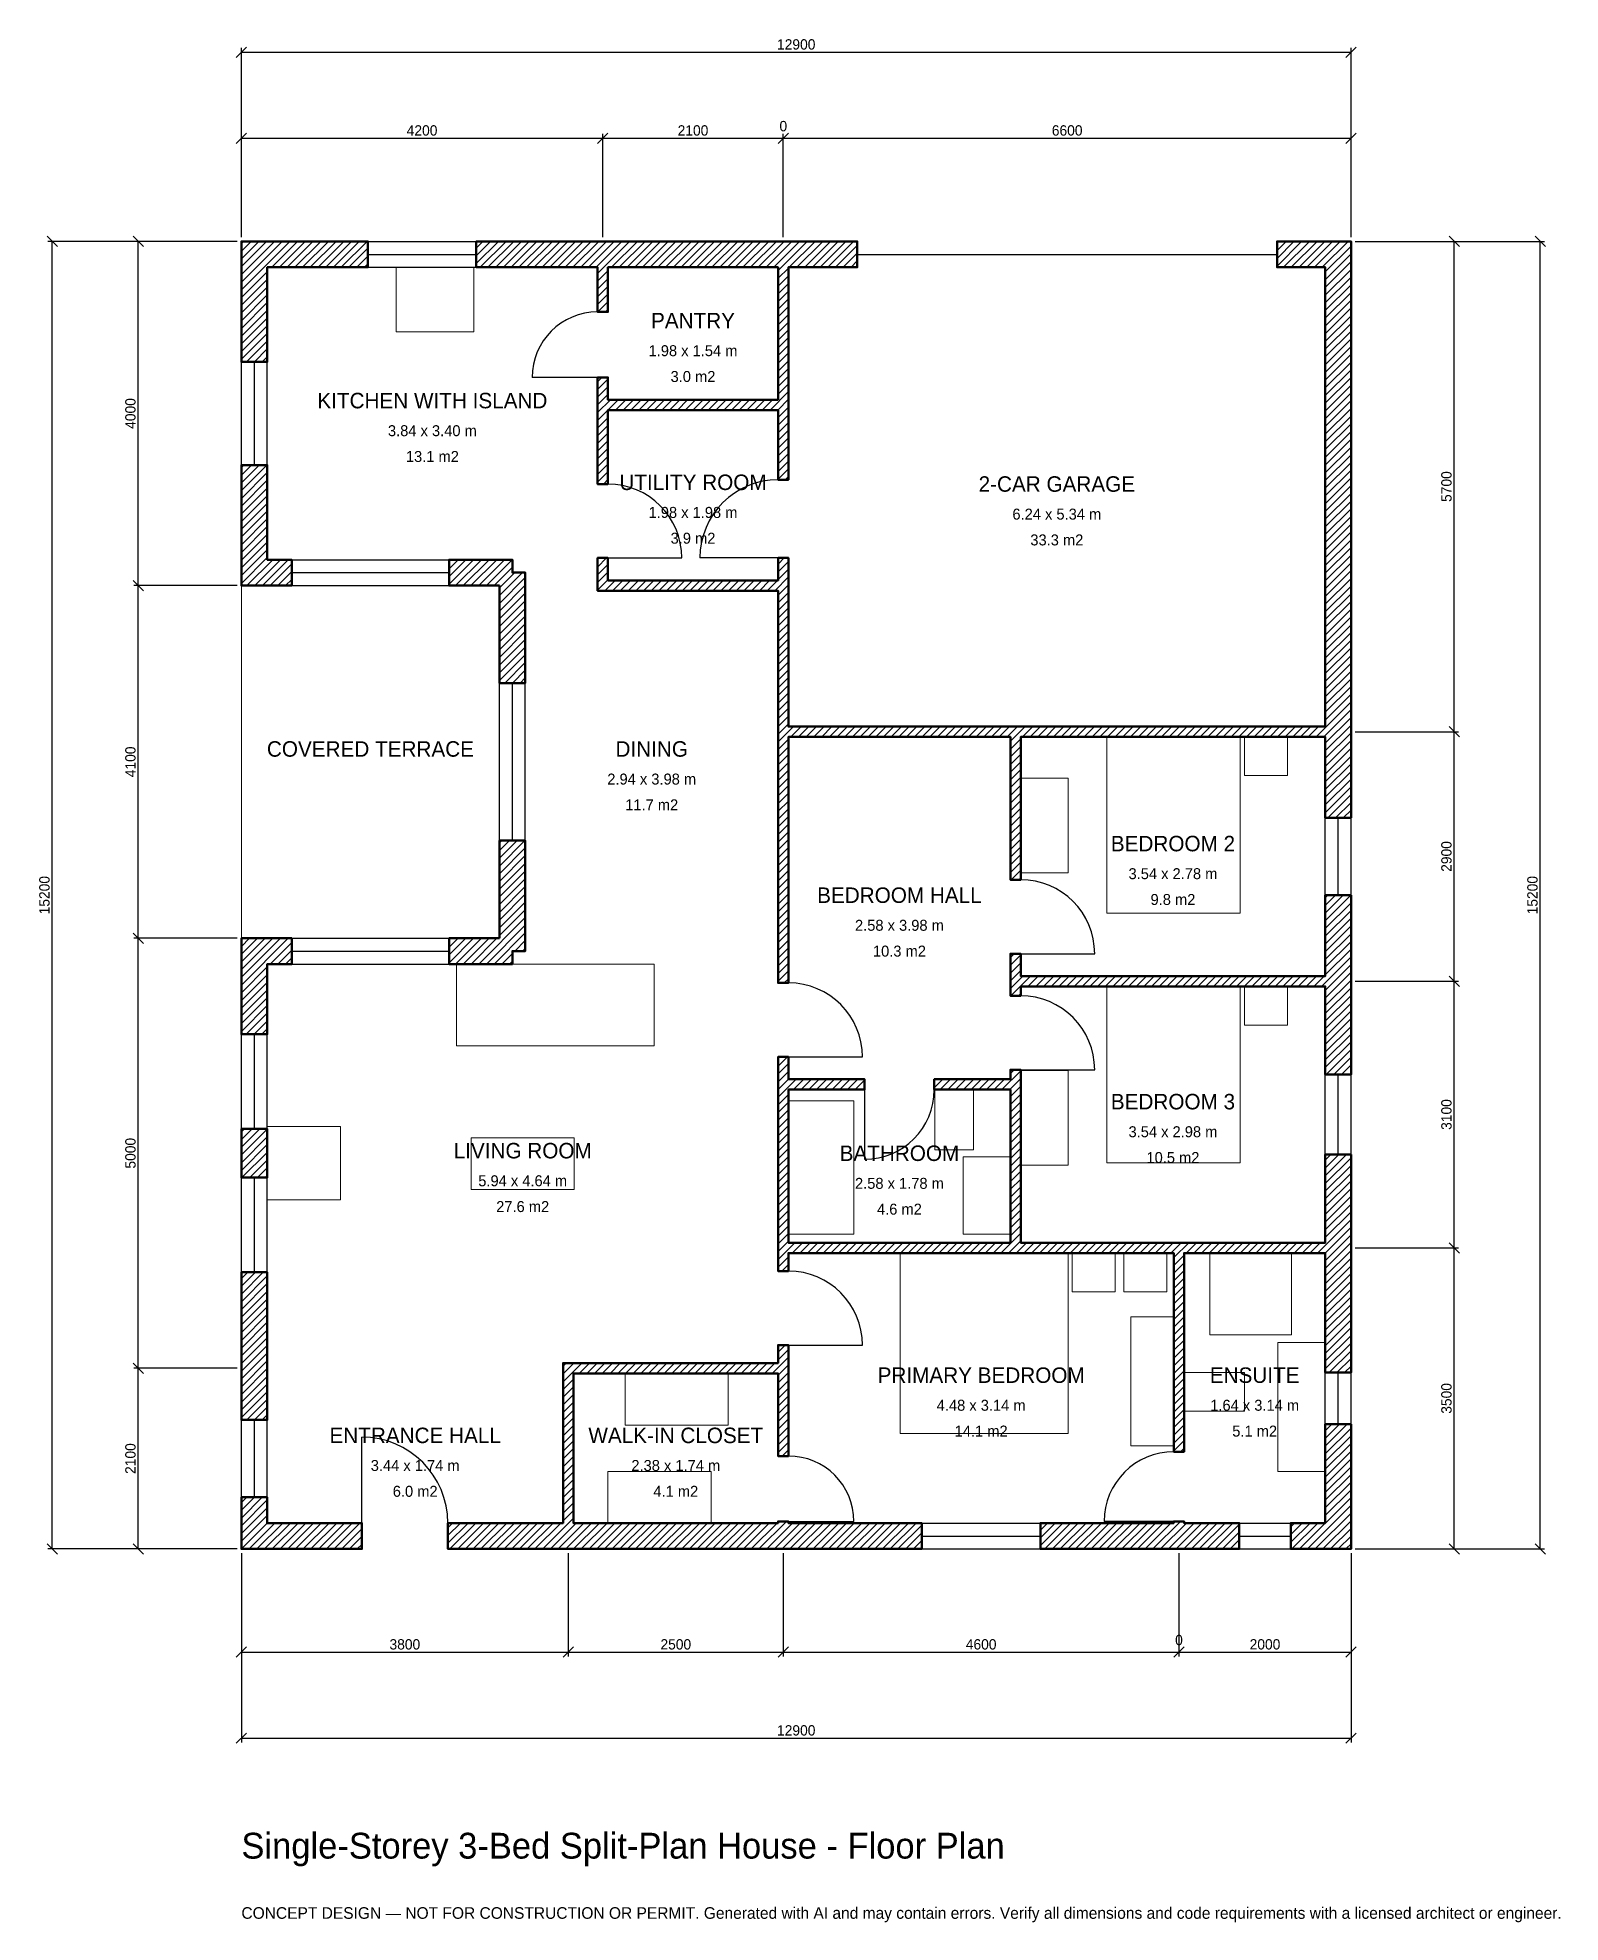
# Model space of a CAD drawing. Header units: millimetres. Extents: x -2369 to 15333, y -4341 to 17569.
import ezdxf
from ezdxf.enums import TextEntityAlignment as Align

# ---------------------------------------------------------------- set-up
doc = ezdxf.new("R2010")
doc.units = ezdxf.units.MM
doc.linetypes.add('DASHED', pattern=[1.524, 1.27, -0.254])
for name, color, linetype, lineweight in [('A-ANNO-DIMS', 1, 'Continuous', 13), ('A-ANNO-TEXT', 7, 'Continuous', 18), ('A-AREA-IDEN', 7, 'Continuous', 18), ('A-DOOR', 2, 'Continuous', 25), ('A-FLOR-FIXT', 9, 'Continuous', 13), ('A-FURN', 9, 'Continuous', 13), ('A-GLAZ', 4, 'Continuous', 25), ('A-SITE-PAVE', 8, 'Continuous', 13), ('A-WALL', 7, 'Continuous', 50), ('A-WALL-PATT', 8, 'Continuous', 13)]:
    doc.layers.add(name, color=color, linetype=linetype, lineweight=lineweight)
doc.dimstyles.new('PLAN', dxfattribs={"dimtxt": 120, "dimasz": 80, "dimexe": 50, "dimexo": 50, "dimgap": 30, "dimtad": 1, "dimdec": 0, "dimtsz": 60, "dimcen": 2.5, "dimclrd": 1, "dimclre": 1, "dimazin": 3, "dimtfac": 1, "dimtmove": 0, "dimatfit": 3})

msp = doc.modelspace()

# ---------------------------------------------------------------- hatches: boundary and pattern name
at = {"layer": 'A-WALL-PATT'}
h = msp.add_hatch(dxfattribs=at)
h.set_pattern_fill('ANSI31', color=8, scale=20)
h.paths.add_polyline_path([(6150, 0), (3950, 0), (3860, 0), (3860, -0.001), (3740, -0.001), (3740, 0), (3650, 0), (2400, 0), (2400, 300), (3650, 300), (3740, 300), (3740, 2040), (3740, 2160), (3860, 2160), (6240, 2160), (6240, 2370), (6360, 2370), (6360, 2160), (6360, 2040), (6360, 1080), (6240, 1080), (6240, 2040), (3860, 2040), (3860, 300), (3950, 300), (6150, 300), (6240, 300), (6240, 320), (6360, 320), (6360, 300), (6450, 300), (7910, 300), (7910, 0), (6450, 0), (6360, 0), (6360, -0.001), (6240, -0.001), (6240, 0), (6150, 0)])
h.paths.add_polyline_path([(300, 0), (300, -0.001), (0, -0.001), (0, 0), (-0.001, 0), (-0.001, 300), (0, 300), (0, 600), (300, 600), (300, 300), (1400, 300), (1400, 0), (300, 0)])
h.paths.add_polyline_path([(0, 1950), (0, 2250), (0, 3216.667), (300, 3216.667), (300, 2250), (300, 1950), (300, 1500), (0, 1500), (0, 1950)])
h.paths.add_polyline_path([(0, 4883.333), (300, 4883.333), (300, 4316.667), (0, 4316.667), (0, 4883.333)])
h.paths.add_polyline_path([(0, 6800), (-0.001, 6800), (-0.001, 7100), (0, 7100), (0, 7100.001), (300, 7100.001), (300, 7100), (585, 7100), (585, 6800), (300, 6800), (300, 5983.333), (0, 5983.333), (0, 6800)])
h.paths.add_polyline_path([(3000, 7100), (3000, 8235), (3300, 8235), (3300, 6950), (3150, 6950), (3150, 6800), (2415, 6800), (2415, 7100), (3000, 7100)])
h.paths.add_polyline_path([(3000, 11200), (2415, 11200), (2415, 11500), (3150, 11500), (3150, 11350), (3300, 11350), (3300, 10065), (3000, 10065), (3000, 11200)])
h.paths.add_polyline_path([(300, 11200), (300, 11199.999), (0, 11199.999), (0, 11200), (-0.001, 11200), (-0.001, 11500), (0, 11500), (0, 12600), (300, 12600), (300, 11500), (585, 11500), (585, 11200), (300, 11200)])
h.paths.add_polyline_path([(0, 14900), (-0.001, 14900), (-0.001, 15200), (0, 15200), (0, 15200.001), (300, 15200.001), (300, 15200), (1470, 15200), (1470, 14900), (300, 14900), (300, 13800), (0, 13800), (0, 14900)])
h.paths.add_polyline_path([(4050, 15200), (4050, 15200), (4140, 15200), (4140, 15200.001), (4260, 15200.001), (4260, 15200), (6240, 15200), (6240, 15200.001), (6360, 15200.001), (6360, 15200), (6450, 15200), (6450, 15200), (7160, 15200), (7160, 14900), (6360, 14900), (6360, 13360), (6360, 13240), (6360, 13240), (6360, 12430), (6240, 12430), (6240, 13240), (4260, 13240), (4260, 12380), (4140, 12380), (4140, 13240), (4140, 13240), (4140, 13360), (4140, 13620), (4260, 13620), (4260, 13360), (6240, 13360), (6240, 14900), (6150, 14900), (6150, 14900), (4350, 14900), (4350, 14900), (4260, 14900), (4260, 14380), (4140, 14380), (4140, 14900), (2730, 14900), (2730, 15200), (4050, 15200)])
h.paths.add_polyline_path([(12600, 15200), (12600, 15200.001), (12900, 15200.001), (12900, 15200), (12900.001, 15200), (12900.001, 14900), (12900, 14900), (12900, 9650), (12900, 9650), (12900, 9560), (12900.001, 9560), (12900.001, 9440), (12900, 9440), (12900, 8500), (12600, 8500), (12600, 9350), (12600, 9350), (12600, 9440), (9060, 9440), (9060, 7780), (8940, 7780), (8940, 9440), (6360, 9440), (6360, 7160), (6360, 7040), (6360, 6580), (6240, 6580), (6240, 7040), (6240, 7160), (6240, 9440), (6240, 9560), (6240, 11140), (4260, 11140), (4140, 11140), (4140, 11260), (4140, 11520), (4260, 11520), (4260, 11260), (6240, 11260), (6240, 11260), (6240, 11520), (6360, 11520), (6360, 11140), (6360, 11140), (6360, 9560), (8940, 9560), (9060, 9560), (12600, 9560), (12600, 14900), (12040, 14900), (12040, 15200), (12600, 15200)])
h.paths.add_polyline_path([(12900, 6750), (12900, 6660), (12900.001, 6660), (12900.001, 6540), (12900, 6540), (12900, 6450), (12900, 5515), (12600, 5515), (12600, 6450), (12600, 6540), (9060, 6540), (9060, 6430), (8940, 6430), (8940, 6540), (8940, 6660), (8940, 6920), (9060, 6920), (9060, 6660), (12600, 6660), (12600, 6750), (12600, 7600), (12900, 7600), (12900, 6750)])
h.paths.add_polyline_path([(12900, 3650), (12900, 3560), (12900.001, 3560), (12900.001, 3440), (12900, 3440), (12900, 3350), (12900, 2050), (12600, 2050), (12600, 3350), (12600, 3440), (10960, 3440), (10960, 1130), (10840, 1130), (10840, 3440), (9060, 3440), (8940, 3440), (6360, 3440), (6360, 3230), (6240, 3230), (6240, 3440), (6240, 3560), (6240, 5340), (6240, 5460), (6240, 5720), (6360, 5720), (6360, 5460), (7245, 5460), (7245, 5340), (6360, 5340), (6360, 3560), (8940, 3560), (8940, 5340), (8055, 5340), (8055, 5460), (8940, 5460), (8940, 5570), (9060, 5570), (9060, 5460), (9060, 5340), (9060, 3560), (10840, 3560), (10840, 3560), (10960, 3560), (12600, 3560), (12600, 3650), (12600, 4585), (12900, 4585), (12900, 3650)])
h.paths.add_polyline_path([(12900, 300), (12900.001, 300), (12900.001, 0), (12900.001, 0), (12900, 0), (12900, -0.001), (12600, -0.001), (12600, 0), (12200, 0), (12200, 300), (12600, 300), (12600, 1450), (12900, 1450), (12900, 300)])
h.paths.add_polyline_path([(11050, 0), (10960, 0), (10960, -0.001), (10840, -0.001), (10840, 0), (10750, 0), (9290, 0), (9290, 300), (10750, 300), (10840, 300), (10840, 320), (10960, 320), (10960, 300), (11050, 300), (11600, 300), (11600, 0), (11050, 0)])

# ---------------------------------------------------------------- linework, layer by layer
at = {"layer": 'A-DOOR', "linetype": 'DASHED'}
msp.add_line((7160, 15050), (12040, 15050), dxfattribs=at)
at = {"layer": 'A-DOOR'}
for p, q in [((4140, 13620), (3380, 13620)), ((4260, 11520), (5120, 11520)), ((6240, 11520), (5330, 11520)), ((9060, 6920), (9920, 6920)), ((6360, 5720), (7220, 5720)), ((9060, 5570), (9920, 5570)), ((7245, 5340), (7245, 4530)), ((6360, 2370), (7220, 2370)), ((1400, 300), (1400, 1300)), ((6360, 320), (7120, 320)), ((10840, 320), (10030, 320))]:
    msp.add_line(p, q, dxfattribs=at)
for centre, radius, start, end in [((4140, 13620), 760, 90, 180), ((4260, 11520), 860, 0, 90), ((6240, 11520), 910, 90, 180), ((9060, 6920), 860, 0, 90), ((6360, 5720), 860, 0, 90), ((9060, 5570), 860, 0, 90), ((7245, 5340), 810, 270, 360), ((6360, 2370), 860, 0, 90), ((1400, 300), 1000, 0, 90), ((10840, 320), 810, 90, 180), ((6360, 320), 760, 0, 90)]:
    msp.add_arc(centre, radius, start, end, dxfattribs=at)
at = {"layer": 'A-FLOR-FIXT'}
for points in [[(8060, 4640), (8510, 4640), (8510, 5340), (8060, 5340)], [(6360, 3660), (7120, 3660), (7120, 5210), (6360, 5210)], [(8390, 3660), (8940, 3660), (8940, 4560), (8390, 4560)], [(11260, 2490), (12210, 2490), (12210, 3440), (11260, 3440)], [(12050, 900), (12600, 900), (12600, 2400), (12050, 2400)], [(10960, 1600), (11660, 1600), (11660, 2050), (10960, 2050)]]:
    msp.add_lwpolyline(points, close=True, dxfattribs=at)
at = {"layer": 'A-FURN'}
for points in [[(1800, 14150), (2700, 14150), (2700, 14900), (1800, 14900)], [(10060, 7390), (11610, 7390), (11610, 9440), (10060, 9440)], [(11660, 8990), (12160, 8990), (12160, 9440), (11660, 9440)], [(9060, 7860), (9610, 7860), (9610, 8960), (9060, 8960)], [(2500, 5850), (4800, 5850), (4800, 6800), (2500, 6800)], [(10060, 4490), (11610, 4490), (11610, 6540), (10060, 6540)], [(11660, 6090), (12160, 6090), (12160, 6540), (11660, 6540)], [(9060, 4460), (9610, 4460), (9610, 5560), (9060, 5560)], [(300, 4060), (1150, 4060), (1150, 4910), (300, 4910)], [(2670, 4180), (3870, 4180), (3870, 4780), (2670, 4780)], [(7660, 1340), (9610, 1340), (9610, 3440), (7660, 3440)], [(9660, 2990), (10160, 2990), (10160, 3440), (9660, 3440)], [(10260, 2990), (10760, 2990), (10760, 3440), (10260, 3440)], [(10340, 1200), (10840, 1200), (10840, 2700), (10340, 2700)], [(4460, 1440), (5660, 1440), (5660, 2040), (4460, 2040)], [(4260, 300), (5460, 300), (5460, 900), (4260, 900)]]:
    msp.add_lwpolyline(points, close=True, dxfattribs=at)
at = {"layer": 'A-GLAZ'}
for p, q in [((1470, 15200), (2730, 15200)), ((1470, 15050), (2730, 15050)), ((1470, 14900), (2730, 14900)), ((0, 12600), (0, 13800)), ((150, 12600), (150, 13800)), ((300, 12600), (300, 13800)), ((585, 11500), (2415, 11500)), ((585, 11350), (2415, 11350)), ((585, 11200), (2415, 11200)), ((3000, 8235), (3000, 10065)), ((3150, 8235), (3150, 10065)), ((3300, 8235), (3300, 10065)), ((12600, 7600), (12600, 8500)), ((12750, 7600), (12750, 8500)), ((12900, 7600), (12900, 8500)), ((585, 7100), (2415, 7100)), ((585, 6950), (2415, 6950)), ((585, 6800), (2415, 6800)), ((0, 4883.333), (0, 5983.333)), ((150, 4883.333), (150, 5983.333)), ((300, 4883.333), (300, 5983.333)), ((12600, 4585), (12600, 5515)), ((12750, 4585), (12750, 5515)), ((12900, 4585), (12900, 5515)), ((0, 3216.667), (0, 4316.667)), ((150, 3216.667), (150, 4316.667)), ((300, 3216.667), (300, 4316.667)), ((12600, 1450), (12600, 2050)), ((12750, 1450), (12750, 2050)), ((12900, 1450), (12900, 2050)), ((0, 600), (0, 1500)), ((150, 600), (150, 1500)), ((300, 600), (300, 1500)), ((7910, 300), (9290, 300)), ((11600, 300), (12200, 300)), ((7910, 150), (9290, 150)), ((7910, 0), (9290, 0)), ((11600, 150), (12200, 150)), ((11600, 0), (12200, 0))]:
    msp.add_line(p, q, dxfattribs=at)
at = {"layer": 'A-SITE-PAVE', "linetype": 'DASHED'}
msp.add_lwpolyline([(0, 7100), (3000, 7100), (3000, 11200), (0, 11200)], close=True, dxfattribs=at)
at = {"layer": 'A-WALL'}
for points in [[(0, 14900), (-0.001, 14900), (-0.001, 15200), (0, 15200), (0, 15200.001), (300, 15200.001), (300, 15200), (1470, 15200), (1470, 14900), (300, 14900), (300, 13800), (0, 13800), (0, 14900)], [(4050, 15200), (4050, 15200), (4140, 15200), (4140, 15200.001), (4260, 15200.001), (4260, 15200), (6240, 15200), (6240, 15200.001), (6360, 15200.001), (6360, 15200), (6450, 15200), (6450, 15200), (7160, 15200), (7160, 14900), (6360, 14900), (6360, 13360), (6360, 13240), (6360, 13240), (6360, 12430), (6240, 12430), (6240, 13240), (4260, 13240), (4260, 12380), (4140, 12380), (4140, 13240), (4140, 13240), (4140, 13360), (4140, 13620), (4260, 13620), (4260, 13360), (6240, 13360), (6240, 14900), (6150, 14900), (6150, 14900), (4350, 14900), (4350, 14900), (4260, 14900), (4260, 14380), (4140, 14380), (4140, 14900), (2730, 14900), (2730, 15200), (4050, 15200)], [(12600, 15200), (12600, 15200.001), (12900, 15200.001), (12900, 15200), (12900.001, 15200), (12900.001, 14900), (12900, 14900), (12900, 9650), (12900, 9650), (12900, 9560), (12900.001, 9560), (12900.001, 9440), (12900, 9440), (12900, 8500), (12600, 8500), (12600, 9350), (12600, 9350), (12600, 9440), (9060, 9440), (9060, 7780), (8940, 7780), (8940, 9440), (6360, 9440), (6360, 7160), (6360, 7040), (6360, 6580), (6240, 6580), (6240, 7040), (6240, 7160), (6240, 9440), (6240, 9560), (6240, 11140), (4260, 11140), (4140, 11140), (4140, 11260), (4140, 11520), (4260, 11520), (4260, 11260), (6240, 11260), (6240, 11260), (6240, 11520), (6360, 11520), (6360, 11140), (6360, 11140), (6360, 9560), (8940, 9560), (9060, 9560), (12600, 9560), (12600, 14900), (12040, 14900), (12040, 15200), (12600, 15200)], [(300, 11200), (300, 11199.999), (0, 11199.999), (0, 11200), (-0.001, 11200), (-0.001, 11500), (0, 11500), (0, 12600), (300, 12600), (300, 11500), (585, 11500), (585, 11200), (300, 11200)], [(3000, 11200), (2415, 11200), (2415, 11500), (3150, 11500), (3150, 11350), (3300, 11350), (3300, 10065), (3000, 10065), (3000, 11200)], [(3000, 7100), (3000, 8235), (3300, 8235), (3300, 6950), (3150, 6950), (3150, 6800), (2415, 6800), (2415, 7100), (3000, 7100)], [(12900, 6750), (12900, 6660), (12900.001, 6660), (12900.001, 6540), (12900, 6540), (12900, 6450), (12900, 5515), (12600, 5515), (12600, 6450), (12600, 6540), (9060, 6540), (9060, 6430), (8940, 6430), (8940, 6540), (8940, 6660), (8940, 6920), (9060, 6920), (9060, 6660), (12600, 6660), (12600, 6750), (12600, 7600), (12900, 7600), (12900, 6750)], [(0, 6800), (-0.001, 6800), (-0.001, 7100), (0, 7100), (0, 7100.001), (300, 7100.001), (300, 7100), (585, 7100), (585, 6800), (300, 6800), (300, 5983.333), (0, 5983.333), (0, 6800)], [(12900, 3650), (12900, 3560), (12900.001, 3560), (12900.001, 3440), (12900, 3440), (12900, 3350), (12900, 2050), (12600, 2050), (12600, 3350), (12600, 3440), (10960, 3440), (10960, 1130), (10840, 1130), (10840, 3440), (9060, 3440), (8940, 3440), (6360, 3440), (6360, 3230), (6240, 3230), (6240, 3440), (6240, 3560), (6240, 5340), (6240, 5460), (6240, 5720), (6360, 5720), (6360, 5460), (7245, 5460), (7245, 5340), (6360, 5340), (6360, 3560), (8940, 3560), (8940, 5340), (8055, 5340), (8055, 5460), (8940, 5460), (8940, 5570), (9060, 5570), (9060, 5460), (9060, 5340), (9060, 3560), (10840, 3560), (10840, 3560), (10960, 3560), (12600, 3560), (12600, 3650), (12600, 4585), (12900, 4585), (12900, 3650)], [(0, 4883.333), (300, 4883.333), (300, 4316.667), (0, 4316.667), (0, 4883.333)], [(0, 1950), (0, 2250), (0, 3216.667), (300, 3216.667), (300, 2250), (300, 1950), (300, 1500), (0, 1500), (0, 1950)], [(6150, 0), (3950, 0), (3860, 0), (3860, -0.001), (3740, -0.001), (3740, 0), (3650, 0), (2400, 0), (2400, 300), (3650, 300), (3740, 300), (3740, 2040), (3740, 2160), (3860, 2160), (6240, 2160), (6240, 2370), (6360, 2370), (6360, 2160), (6360, 2040), (6360, 1080), (6240, 1080), (6240, 2040), (3860, 2040), (3860, 300), (3950, 300), (6150, 300), (6240, 300), (6240, 320), (6360, 320), (6360, 300), (6450, 300), (7910, 300), (7910, 0), (6450, 0), (6360, 0), (6360, -0.001), (6240, -0.001), (6240, 0), (6150, 0)], [(12900, 300), (12900.001, 300), (12900.001, 0), (12900.001, 0), (12900, 0), (12900, -0.001), (12600, -0.001), (12600, 0), (12200, 0), (12200, 300), (12600, 300), (12600, 1450), (12900, 1450), (12900, 300)], [(300, 0), (300, -0.001), (0, -0.001), (0, 0), (-0.001, 0), (-0.001, 300), (0, 300), (0, 600), (300, 600), (300, 300), (1400, 300), (1400, 0), (300, 0)], [(11050, 0), (10960, 0), (10960, -0.001), (10840, -0.001), (10840, 0), (10750, 0), (9290, 0), (9290, 300), (10750, 300), (10840, 300), (10840, 320), (10960, 320), (10960, 300), (11050, 300), (11600, 300), (11600, 0), (11050, 0)]]:
    msp.add_lwpolyline(points, close=True, dxfattribs=at)

# ---------------------------------------------------------------- texts
at = {"layer": 'A-ANNO-TEXT'}
for s, height, p in [('Single-Storey 3-Bed Split-Plan House - Floor Plan', 300, (0, -3600)), ('CONCEPT DESIGN — NOT FOR CONSTRUCTION OR PERMIT. Generated with AI and may contain errors. Verify all dimensions and code requirements with a licensed architect or engineer.', 135, (0, -4300))]:
    msp.add_text(s, height=height, dxfattribs=at).set_placement(p)
at = {"layer": 'A-AREA-IDEN'}
for s, height, p in [('PANTRY', 180, (5250, 14280)), ('1.98 x 1.54 m', 127.5, (5250, 13930)), ('3.0 m2', 127.5, (5250, 13630)), ('KITCHEN WITH ISLAND', 180, (2220, 13350)), ('3.84 x 3.40 m', 127.5, (2220, 13000)), ('13.1 m2', 127.5, (2220, 12700)), ('UTILITY ROOM', 180, (5250, 12400)), ('2-CAR GARAGE', 180, (9480, 12380)), ('1.98 x 1.98 m', 127.5, (5250, 12050)), ('6.24 x 5.34 m', 127.5, (9480, 12030)), ('3.9 m2', 127.5, (5250, 11750)), ('33.3 m2', 127.5, (9480, 11730)), ('COVERED TERRACE', 180, (1500, 9300)), ('DINING', 180, (4770, 9300)), ('2.94 x 3.98 m', 127.5, (4770, 8950)), ('11.7 m2', 127.5, (4770, 8650)), ('BEDROOM 2', 180, (10830, 8200)), ('3.54 x 2.78 m', 127.5, (10830, 7850)), ('BEDROOM HALL', 180, (7650, 7600)), ('9.8 m2', 127.5, (10830, 7550)), ('2.58 x 3.98 m', 127.5, (7650, 7250)), ('10.3 m2', 127.5, (7650, 6950)), ('BEDROOM 3', 180, (10830, 5200)), ('3.54 x 2.98 m', 127.5, (10830, 4850)), ('LIVING ROOM', 180, (3270, 4630)), ('BATHROOM', 180, (7650, 4600)), ('10.5 m2', 127.5, (10830, 4550)), ('5.94 x 4.64 m', 127.5, (3270, 4280)), ('2.58 x 1.78 m', 127.5, (7650, 4250)), ('27.6 m2', 127.5, (3270, 3980)), ('4.6 m2', 127.5, (7650, 3950)), ('PRIMARY BEDROOM', 180, (8600, 2020)), ('ENSUITE', 180, (11780, 2020)), ('4.48 x 3.14 m', 127.5, (8600, 1670)), ('1.64 x 3.14 m', 127.5, (11780, 1670)), ('ENTRANCE HALL', 180, (2020, 1320)), ('WALK-IN CLOSET', 180, (5050, 1320)), ('14.1 m2', 127.5, (8600, 1370)), ('5.1 m2', 127.5, (11780, 1370)), ('3.44 x 1.74 m', 127.5, (2020, 970)), ('2.38 x 1.74 m', 127.5, (5050, 970)), ('6.0 m2', 127.5, (2020, 670)), ('4.1 m2', 127.5, (5050, 670))]:
    msp.add_text(s, height=height, dxfattribs=at).set_placement(p, align=Align.MIDDLE_CENTER)

# ---------------------------------------------------------------- dimensions: what is measured, and where the dimension line sits
at = {"layer": 'A-ANNO-DIMS'}
for base, p1, p2, text in [((0, 17400), (0, 15200), (12900, 15200), '12900'), ((0, 16400), (0, 15200), (4200, 15200), '4200'), ((4200, 16400), (4200, 15200), (6300, 15200), '2100'), ((6300, 16400), (6300, 15200), (6300, 15200), '0'), ((6300, 16400), (6300, 15200), (12900, 15200), '6600'), ((0, -1200), (0, 0), (3800, 0), '3800'), ((0, -2200), (0, 0), (12900, 0), '12900'), ((3800, -1200), (3800, 0), (6300, 0), '2500'), ((6300, -1200), (6300, 0), (10900, 0), '4600'), ((10900, -1200), (10900, 0), (10900, 0), '0'), ((10900, -1200), (10900, 0), (12900, 0), '2000')]:
    msp.add_linear_dim(base=base, p1=p1, p2=p2, text=text, dimstyle='PLAN', dxfattribs=at).render()
for base, p1, p2, text in [((-2200, 0), (0, 0), (0, 15200), '15200'), ((-1200, 11200), (0, 11200), (0, 15200), '4000'), ((14100, 9500), (12900, 9500), (12900, 15200), '5700'), ((15100, 0), (12900, 0), (12900, 15200), '15200'), ((-1200, 7100), (0, 7100), (0, 11200), '4100'), ((14100, 6600), (12900, 6600), (12900, 9500), '2900'), ((-1200, 2100), (0, 2100), (0, 7100), '5000'), ((14100, 3500), (12900, 3500), (12900, 6600), '3100'), ((14100, 0), (12900, 0), (12900, 3500), '3500'), ((-1200, 0), (0, 0), (0, 2100), '2100')]:
    msp.add_linear_dim(base=base, p1=p1, p2=p2, angle=90, text=text, dimstyle='PLAN', dxfattribs=at).render()

doc.saveas('drawing.dxf')
